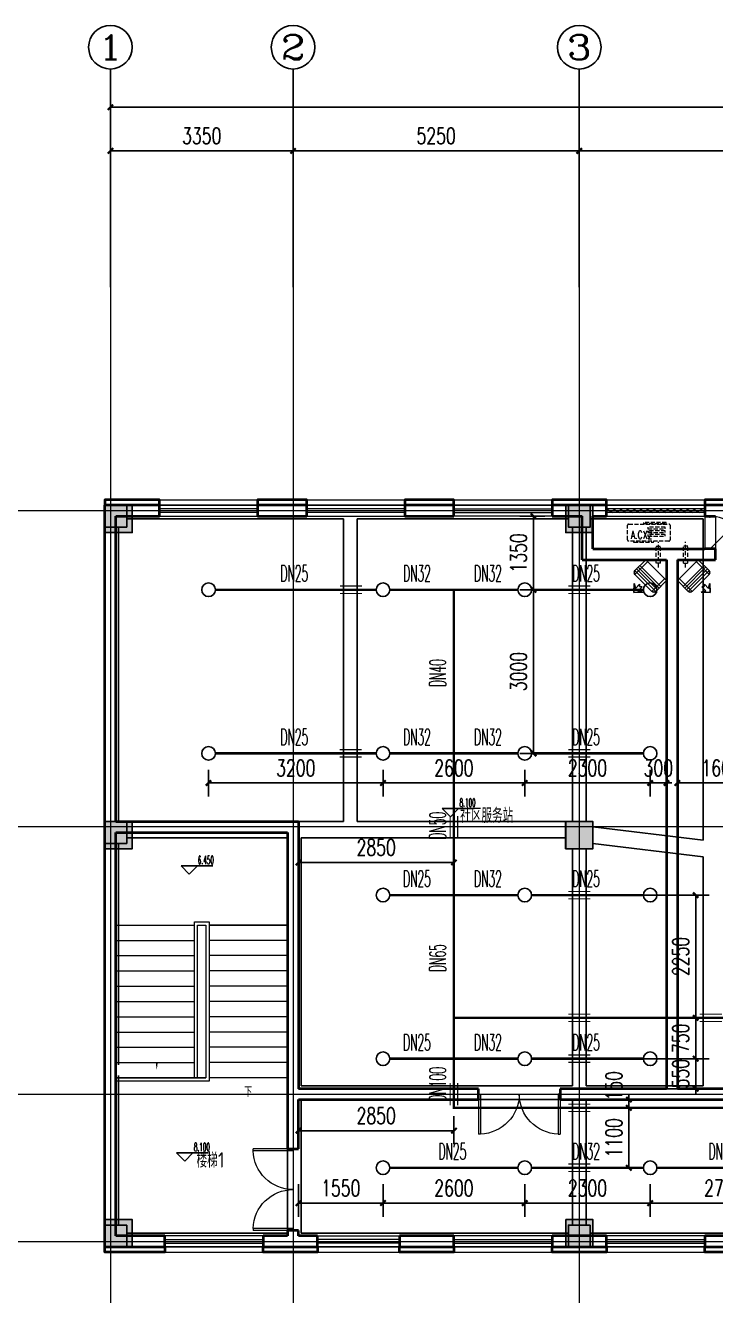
# Model space of a CAD drawing. Extents: x 1031190 to 1725648, y 733081 to 1571294.
# Drawn here: x 1111058 to 1123717, y 982145 to 1005439 of the extents above; entities that cross this region are included whole.
import ezdxf
from ezdxf.enums import TextEntityAlignment as Align

# ---------------------------------------------------------------- set-up
doc = ezdxf.new("R2010")
doc.units = 0
doc.header["$LTSCALE"] = 1000
doc.header["$MEASUREMENT"] = 0
for name, pattern in [('ACAD_ISO10W100', [18.5, 12, -3, 0.5, -3]), ('DASH', [0.35, 0.25, -0.1]), ('DOTE', [2.42, 2, -0.2, 0.02, -0.2]), ('HIDDEN', [0.375, 0.25, -0.125])]:
    doc.linetypes.add(name, pattern=pattern)
for name, color, linetype in [('A-AC', 8, 'Continuous'), ('AXIS', 3, 'Continuous'), ('AXIS_TEXT', 4, 'Continuous'), ('BEAM', 4, 'Continuous'), ('C-AXIS(轴号)', 3, 'Continuous'), ('C-AXIS-T(字)', 7, 'Continuous'), ('DIM_ELEV', 3, 'Continuous'), ('DIM_SYMB', 3, 'Continuous'), ('EQUIP_不分区喷淋', 7, 'Continuous'), ('PIPE-不分区喷淋', 6, 'ZP'), ('PUB_TEXT', 4, 'Continuous'), ('S-COLU-HATCH', 30, 'Continuous'), ('S-COLU-LINE1', 6, 'Continuous'), ('TEXT_不分区喷淋', 7, 'Continuous'), ('TWT_DIM', 3, 'Continuous'), ('VALVE_不分区给水', 7, 'Continuous')]:
    doc.layers.add(name, color=color, linetype=linetype)
for name, color, linetype, lineweight in [('DOTE', 19, 'DOTE', 9), ('STAIR', 2, 'Continuous', 18), ('WALL', 9, 'Continuous', 40), ('WINDOW', 8, 'Continuous', 15), ('平面-看线', 45, 'Continuous', 15), ('平面-空调室内机', 8, 'Continuous', 9), ('平面-空调预留孔', 8, 'Continuous', 15)]:
    doc.layers.add(name, color=color, linetype=linetype, lineweight=lineweight)
doc.styles.add('_TCH_AXIS', font='COMPLEX', dxfattribs={"bigfont": 'GBCBIG'})
doc.styles.add('_TCH_DIM', font='SIMPLEX.shx', dxfattribs={"width": 0.6, "oblique": 10, "bigfont": 'hztxt.shx'})
doc.styles.add('_TCH_DIM_T3', font='SIMPLEX', dxfattribs={"width": 0.705882, "bigfont": 'GBCBIG'})
doc.styles.add('_TWT_PIPEDN', font='SIMPLEX.shx', dxfattribs={"width": 0.6, "oblique": 10, "height": 3, "bigfont": 'HZTXT.shx'})
doc.styles.add('COMPLEX', font='COMPLEX')
doc.styles.get("Standard").update_dxf_attribs({"font": 'gbenor.shx', "bigfont": 'gbcbig.shx'})
doc.linetypes.add('ZP', pattern='A,3,-0.2,["ZP",Standard,S=0.25,R=0,X=-0.1,Y=-0.115],-0.35', length=3.55)
doc.dimstyles.new('_TCH_ARCH&&100', dxfattribs={"dimtxt": 297.5, "dimasz": 100, "dimexe": 250, "dimexo": 300, "dimgap": 126.25, "dimtad": 1, "dimdec": 0, "dimzin": 0, "dimdsep": 46, "dimtxsty": '_TCH_DIM_T3', "dimblk": 'ARCHTICK', "dimcen": 0.09, "dimclrt": 7, "dimazin": 2, "dimtfac": 1, "dimtdec": 0, "dimtix": 1, "dimtmove": 2, "dimatfit": 3, "dimfxl": 0, "dimtolj": 1, "dimtzin": 0, "dimarcsym": 0})
doc.dimstyles.new('_TWT_ARCH&&100', dxfattribs={"dimtxt": 297.5, "dimasz": 100, "dimexe": 250, "dimexo": 300, "dimgap": 126.25, "dimtad": 1, "dimdec": 0, "dimzin": 0, "dimdsep": 46, "dimtxsty": '_TCH_DIM_T3', "dimblk": 'ARCHTICK', "dimcen": 0.09, "dimclrt": 7, "dimazin": 2, "dimtfac": 1, "dimtdec": 0, "dimtix": 1, "dimtmove": 2, "dimatfit": 3, "dimfxl": 0, "dimtolj": 1, "dimtzin": 0, "dimarcsym": 0})

# ---------------------------------------------------------------- blocks, each defined once
blk = doc.blocks.new('A$C130B5CA4')
at = {"layer": 'BEAM'}
for p, q in [((4400, 100), (300, 100)), ((8400, 100), (4400, 100)), ((11000, 100), (8800, 100)), ((14000, 100), (11000, 100)), ((300, -150), (4275, -150)), ((4275, -150), (4275, -5700)), ((4525, -150), (8400, -150)), ((4525, -5700), (4525, -150)), ((8800, -150), (10875, -150)), ((10875, -150), (10875, -6042)), ((-100, -300), (-100, -5700)), ((150, -5700), (150, -300)), ((8475, -300), (8475, -5700)), ((8725, -5700), (8725, -300)), ((3375, -5700), (300, -5700)), ((4275, -5700), (3375, -5700)), ((8350, -5700), (4525, -5700)), ((8850, -5799), (10875, -6042)), ((300, -6000), (3250, -6000)), ((3250, -6000), (3250, -13250)), ((3500, -6000), (4400, -6000)), ((3500, -10260), (3500, -6000)), ((4400, -6000), (8350, -6000)), ((-100, -6100), (-100, -10260)), ((150, -10160), (150, -6100)), ((8475, -6200), (8475, -10550)), ((8725, -10550), (8725, -6200)), ((8850, -6101), (10875, -6345)), ((10875, -6345), (10875, -10550)), ((-100, -10260), (-100, -13100)), ((150, -13100), (150, -10360)), ((3500, -10550), (3500, -10260)), ((8475, -10550), (3500, -10550)), ((10875, -10550), (8725, -10550)), ((3500, -13250), (3500, -10800)), ((3500, -10800), (8475, -10800)), ((8475, -10800), (8475, -13100)), ((8725, -13100), (8725, -10800)), ((8725, -10800), (11000, -10800)), ((11000, -10800), (14000, -10800)), ((3250, -13250), (300, -13250)), ((8400, -13250), (3500, -13250)), ((16800, -13250), (8800, -13250)), ((300, -13500), (3375, -13500)), ((3375, -13500), (8400, -13500)), ((8800, -13500), (16800, -13500))]:
    blk.add_line(p, q, dxfattribs=at)
for points in [[(300, 100), (-100, 100), (-100, -300), (300, -300)], [(8800, 100), (8400, 100), (8400, -300), (8800, -300)], [(300, -5700), (-100, -5700), (-100, -6100), (300, -6100)], [(8850, -5700), (8350, -5700), (8350, -6200), (8850, -6200)], [(300, -13100), (-100, -13100), (-100, -13500), (300, -13500)], [(8800, -13100), (8400, -13100), (8400, -13500), (8800, -13500)]]:
    blk.add_lwpolyline(points, close=True, dxfattribs=at)
blk = doc.blocks.new('QER5Y5WE3')
for p, q in [((-194, 188), (-1, 388)), ((72, 389), (-156, 153)), ((292, -73), (-90, 296)), ((321, -43), (-61, 326)), ((360, -17), (-29, 359)), ((389, 14), (0, 389)), ((72, 389), (387, 86)), ((236, 408), (404, 419)), ((326, 383), (236, 408)), ((326, 383), (253, 308)), ((297, 307), (253, 308)), ((299, 264), (297, 307)), ((372, 340), (299, 264)), ((399, 251), (372, 340)), ((399, 251), (404, 419)), ((194, -188), (-194, 188)), ((387, 86), (159, -151)), ((388, 13), (194, -188))]:
    blk.add_line(p, q)
for centre, start, end in [((36, 352), 46.0154, 136.0154), ((351, 49), 316.0154, 46.0154)]:
    blk.add_arc(centre, 51.3, start, end)
blk = doc.blocks.new('dongkong')
at = {"layer": '平面-空调预留孔', "linetype": 'HIDDEN', "ltscale": 0.3}
for p, q in [((-603836, 210821), (-603836, 210511)), ((-603836, 210821), (-603756, 210821)), ((-603796, 210900), (-603796, 210431)), ((-603756, 210821), (-603756, 210511))]:
    blk.add_line(p, q, dxfattribs=at)
blk.add_lwpolyline([(-603756, 210511), (-603836, 210511)], dxfattribs=at)
blk = doc.blocks.new('ferre')
at = {"layer": '平面-空调预留孔', "linetype": 'DASH', "ltscale": 0.3}
for p, q in [((93393, 115403), (93393, 115393)), ((93403, 115383), (93756, 115383)), ((93766, 115393), (93766, 115403))]:
    blk.add_line(p, q, dxfattribs=at)
blk.add_lwpolyline([(94046, 115403), (93306, 115403, -0.414214), (93286, 115423), (93286, 115693, -0.414214), (93306, 115713), (94046, 115713, -0.414214), (94066, 115693), (94066, 115423, -0.414214)], format="xyb", close=True, dxfattribs=at)
for points in [[(93997, 115743), (93577, 115743), (93577, 115727), (93997, 115727)], [(93975, 115655), (93660, 115655), (93660, 115626), (93975, 115626)], [(93975, 115589), (93660, 115589), (93660, 115560), (93975, 115560)], [(93975, 115523), (93660, 115523), (93660, 115494), (93975, 115494)]]:
    blk.add_lwpolyline(points, close=True, dxfattribs=at)
for centre, start, end in [((93403, 115393), 180, 270), ((93756, 115393), 270, 0)]:
    blk.add_arc(centre, 10, start, end, dxfattribs=at)
at = {"layer": '平面-空调预留孔', "linetype": 'DASH', "ltscale": 0.3, "style": '_TCH_DIM', "width": 0.705882}
blk.add_text('A.CX2', height=146.9, dxfattribs=at).set_placement((93345, 115443))
blk = doc.blocks.new('fergve')
blk.add_blockref('ferre', (25670, -60416))
blk = doc.blocks.new('rewerwer')
at = {"layer": 'S-COLU-HATCH'}
h = blk.add_hatch(color=8, dxfattribs=at)
h.dxf.hatch_style = 1
h.paths.add_polyline_path([(1293088, 1151056), (1293588, 1151056), (1293588, 1150556), (1293088, 1150556)])
h = blk.add_hatch(color=8, dxfattribs=at)
h.dxf.hatch_style = 1
h.paths.add_polyline_path([(1301538, 1151056), (1302038, 1151056), (1302038, 1150556), (1301538, 1150556)])
h = blk.add_hatch(color=8, dxfattribs=at)
h.dxf.hatch_style = 1
h.paths.add_polyline_path([(1293088, 1145256), (1293588, 1145256), (1293588, 1144756), (1293088, 1144756)])
h = blk.add_hatch(color=8, dxfattribs=at)
h.dxf.hatch_style = 1
h.paths.add_polyline_path([(1301538, 1145256), (1302038, 1145256), (1302038, 1144756), (1301538, 1144756)])
h = blk.add_hatch(color=8, dxfattribs=at)
h.dxf.hatch_style = 1
h.paths.add_polyline_path([(1293088, 1137956), (1293588, 1137956), (1293588, 1137456), (1293088, 1137456)])
h = blk.add_hatch(color=8, dxfattribs=at)
h.dxf.hatch_style = 1
h.paths.add_polyline_path([(1301538, 1137956), (1302038, 1137956), (1302038, 1137456), (1301538, 1137456)])
at = {"layer": 'S-COLU-LINE1', "color": 8}
for points in [[(1293088, 1151056), (1293588, 1151056), (1293588, 1150556), (1293088, 1150556)], [(1301538, 1151056), (1302038, 1151056), (1302038, 1150556), (1301538, 1150556)], [(1293088, 1145256), (1293588, 1145256), (1293588, 1144756), (1293088, 1144756)], [(1301538, 1145256), (1302038, 1145256), (1302038, 1144756), (1301538, 1144756)], [(1293088, 1137956), (1293588, 1137956), (1293588, 1137456), (1293088, 1137456)], [(1301538, 1137956), (1302038, 1137956), (1302038, 1137456), (1301538, 1137456)]]:
    blk.add_lwpolyline(points, close=True, dxfattribs=at)
blk = doc.blocks.new('$VALVE$00000533')
at = {"ltscale": 0.5, "const_width": 25}
for points in [[(-225, 75), (225, 75)], [(-225, -75), (225, -75)]]:
    blk.add_lwpolyline(points, dxfattribs=at)
blk = doc.blocks.new('_ArchTick')
at = {"color": 0, "linetype": 'ByBlock', "const_width": 0.4}
blk.add_lwpolyline([(-0.5, -0.5), (0.5, 0.5)], dxfattribs=at)
blk = doc.blocks.new('*D108')
at = {"layer": 'Defpoints', "color": 0}
for p in [(1120378, 995089), (1120884, 995089), (1120884, 992089)]:
    blk.add_point(p, dxfattribs=at)
at = {"layer": 'TWT_DIM', "color": 0, "lineweight": -2}
for p, q in [((1120584, 995089), (1120128, 995089)), ((1120378, 992089), (1120378, 995089)), ((1120584, 992089), (1120128, 992089))]:
    blk.add_line(p, q, dxfattribs=at)
at = {"layer": 'TWT_DIM', "color": 0, "lineweight": -2, "xscale": 100, "yscale": 100, "zscale": 100}
for p, rotation in [((1120378, 995089), 90), ((1120378, 992089), 270)]:
    blk.add_blockref('_ArchTick', p, dxfattribs=dict(at, rotation=rotation))
at = {"layer": 'TWT_DIM', "color": 7, "insert": (1120103, 993589), "char_height": 297.5, "attachment_point": 5, "rotation": 90, "style": '_TCH_DIM_T3'}
blk.add_mtext('\\A1;3000', dxfattribs=at)
blk = doc.blocks.new('*D109')
at = {"layer": 'Defpoints', "color": 0}
for p in [(1120378, 996439), (1120884, 996439), (1120884, 995089)]:
    blk.add_point(p, dxfattribs=at)
at = {"layer": 'TWT_DIM', "color": 0, "lineweight": -2}
for p, q in [((1120584, 996439), (1120128, 996439)), ((1120378, 995089), (1120378, 996439)), ((1120584, 995089), (1120128, 995089))]:
    blk.add_line(p, q, dxfattribs=at)
at = {"layer": 'TWT_DIM', "color": 0, "lineweight": -2, "xscale": 100, "yscale": 100, "zscale": 100}
for p, rotation in [((1120378, 996439), 90), ((1120378, 995089), 270)]:
    blk.add_blockref('_ArchTick', p, dxfattribs=dict(at, rotation=rotation))
at = {"layer": 'TWT_DIM', "color": 7, "insert": (1120103, 995764), "char_height": 297.5, "attachment_point": 5, "rotation": 90, "style": '_TCH_DIM_T3'}
blk.add_mtext('\\A1;1350', dxfattribs=at)
blk = doc.blocks.new('*D129')
at = {"layer": 'Defpoints', "color": 0}
for p in [(1116067, 985739), (1118917, 985739), (1118917, 985170)]:
    blk.add_point(p, dxfattribs=at)
at = {"layer": 'TWT_DIM', "color": 0, "lineweight": -2}
for p, q in [((1116067, 985439), (1116067, 984920)), ((1118917, 985439), (1118917, 984920)), ((1116067, 985170), (1118917, 985170))]:
    blk.add_line(p, q, dxfattribs=at)
at = {"layer": 'TWT_DIM', "color": 0, "lineweight": -2, "xscale": 100, "yscale": 100, "zscale": 100, "rotation": 180}
blk.add_blockref('_ArchTick', (1116067, 985170), dxfattribs=at)
at = {"layer": 'TWT_DIM', "color": 0, "lineweight": -2, "xscale": 100, "yscale": 100, "zscale": 100}
blk.add_blockref('_ArchTick', (1118917, 985170), dxfattribs=at)
at = {"layer": 'TWT_DIM', "color": 7, "insert": (1117492, 985445), "char_height": 297.5, "attachment_point": 5, "style": '_TCH_DIM_T3'}
blk.add_mtext('\\A1;2850', dxfattribs=at)
blk = doc.blocks.new('*D130')
at = {"layer": 'Defpoints', "color": 0}
for p in [(1121217, 985589), (1122127, 985589), (1121217, 984489)]:
    blk.add_point(p, dxfattribs=at)
at = {"layer": 'TWT_DIM', "color": 0, "lineweight": -2}
for p, q in [((1121517, 985589), (1122377, 985589)), ((1122127, 984489), (1122127, 985589)), ((1121517, 984489), (1122377, 984489))]:
    blk.add_line(p, q, dxfattribs=at)
at = {"layer": 'TWT_DIM', "color": 0, "lineweight": -2, "xscale": 100, "yscale": 100, "zscale": 100}
for p, rotation in [((1122127, 985589), 90), ((1122127, 984489), 270)]:
    blk.add_blockref('_ArchTick', p, dxfattribs=dict(at, rotation=rotation))
at = {"layer": 'TWT_DIM', "color": 7, "insert": (1121852, 985039), "char_height": 297.5, "attachment_point": 5, "rotation": 90, "style": '_TCH_DIM_T3'}
blk.add_mtext('\\A1;1100', dxfattribs=at)
blk = doc.blocks.new('*D131')
at = {"layer": 'Defpoints', "color": 0}
for p in [(1121217, 985739), (1121217, 985589), (1122127, 985739)]:
    blk.add_point(p, dxfattribs=at)
at = {"layer": 'TWT_DIM', "color": 0, "lineweight": -2}
for p, q in [((1122127, 985739), (1122127, 985839)), ((1121517, 985739), (1122377, 985739)), ((1121517, 985589), (1122377, 985589)), ((1122127, 985589), (1122127, 985739)), ((1122127, 985589), (1122127, 985489))]:
    blk.add_line(p, q, dxfattribs=at)
at = {"layer": 'TWT_DIM', "color": 0, "lineweight": -2, "xscale": 100, "yscale": 100, "zscale": 100}
for p, rotation in [((1122127, 985739), 270), ((1122127, 985589), 90)]:
    blk.add_blockref('_ArchTick', p, dxfattribs=dict(at, rotation=rotation))
at = {"layer": 'TWT_DIM', "color": 7, "insert": (1121852, 985993), "char_height": 297.5, "attachment_point": 5, "rotation": 90, "style": '_TCH_DIM_T3'}
blk.add_mtext('\\A1;150', dxfattribs=at)
blk = doc.blocks.new('*D132')
at = {"layer": 'Defpoints', "color": 0}
for p in [(1116067, 990739), (1118917, 990739), (1118917, 990090)]:
    blk.add_point(p, dxfattribs=at)
at = {"layer": 'TWT_DIM', "color": 0, "lineweight": -2}
for p, q in [((1116067, 990439), (1116067, 989840)), ((1118917, 990439), (1118917, 989840)), ((1116067, 990090), (1118917, 990090))]:
    blk.add_line(p, q, dxfattribs=at)
at = {"layer": 'TWT_DIM', "color": 0, "lineweight": -2, "xscale": 100, "yscale": 100, "zscale": 100, "rotation": 180}
blk.add_blockref('_ArchTick', (1116067, 990090), dxfattribs=at)
at = {"layer": 'TWT_DIM', "color": 0, "lineweight": -2, "xscale": 100, "yscale": 100, "zscale": 100}
blk.add_blockref('_ArchTick', (1118917, 990090), dxfattribs=at)
at = {"layer": 'TWT_DIM', "color": 7, "insert": (1117492, 990365), "char_height": 297.5, "attachment_point": 5, "style": '_TCH_DIM_T3'}
blk.add_mtext('\\A1;2850', dxfattribs=at)
blk = doc.blocks.new('*D133')
at = {"layer": 'Defpoints', "color": 0}
for p in [(1121217, 989489), (1123352, 989489), (1121217, 987239)]:
    blk.add_point(p, dxfattribs=at)
at = {"layer": 'TWT_DIM', "color": 0, "lineweight": -2}
for p, q in [((1121517, 989489), (1123602, 989489)), ((1123352, 987239), (1123352, 989489)), ((1121517, 987239), (1123602, 987239))]:
    blk.add_line(p, q, dxfattribs=at)
at = {"layer": 'TWT_DIM', "color": 0, "lineweight": -2, "xscale": 100, "yscale": 100, "zscale": 100}
for p, rotation in [((1123352, 989489), 90), ((1123352, 987239), 270)]:
    blk.add_blockref('_ArchTick', p, dxfattribs=dict(at, rotation=rotation))
at = {"layer": 'TWT_DIM', "color": 7, "insert": (1123077, 988364), "char_height": 297.5, "attachment_point": 5, "rotation": 90, "style": '_TCH_DIM_T3'}
blk.add_mtext('\\A1;2250', dxfattribs=at)
blk = doc.blocks.new('*D134')
at = {"layer": 'Defpoints', "color": 0}
for p in [(1121217, 987239), (1123352, 987239), (1121217, 986489)]:
    blk.add_point(p, dxfattribs=at)
at = {"layer": 'TWT_DIM', "color": 0, "lineweight": -2}
for p, q in [((1121517, 987239), (1123602, 987239)), ((1123352, 987239), (1123352, 987339)), ((1123352, 986489), (1123352, 987239)), ((1121517, 986489), (1123602, 986489)), ((1123352, 986489), (1123352, 986389))]:
    blk.add_line(p, q, dxfattribs=at)
at = {"layer": 'TWT_DIM', "color": 0, "lineweight": -2, "xscale": 100, "yscale": 100, "zscale": 100}
for p, rotation in [((1123352, 987239), 270), ((1123352, 986489), 90)]:
    blk.add_blockref('_ArchTick', p, dxfattribs=dict(at, rotation=rotation))
at = {"layer": 'TWT_DIM', "color": 7, "insert": (1123077, 986864), "char_height": 297.5, "attachment_point": 5, "rotation": 90, "style": '_TCH_DIM_T3'}
blk.add_mtext('\\A1;750', dxfattribs=at)
blk = doc.blocks.new('*D135')
at = {"layer": 'Defpoints', "color": 0}
for p in [(1121217, 986489), (1123352, 986489), (1121217, 985939)]:
    blk.add_point(p, dxfattribs=at)
at = {"layer": 'TWT_DIM', "color": 0, "lineweight": -2}
for p, q in [((1123352, 986489), (1123352, 986589)), ((1121517, 986489), (1123602, 986489)), ((1123352, 985939), (1123352, 986489)), ((1121517, 985939), (1123602, 985939)), ((1123352, 985939), (1123352, 985839))]:
    blk.add_line(p, q, dxfattribs=at)
at = {"layer": 'TWT_DIM', "color": 0, "lineweight": -2, "xscale": 100, "yscale": 100, "zscale": 100}
for p, rotation in [((1123352, 986489), 270), ((1123352, 985939), 90)]:
    blk.add_blockref('_ArchTick', p, dxfattribs=dict(at, rotation=rotation))
at = {"layer": 'TWT_DIM', "color": 7, "insert": (1123077, 986214), "char_height": 297.5, "attachment_point": 5, "rotation": 90, "style": '_TCH_DIM_T3'}
blk.add_mtext('\\A1;550', dxfattribs=at)
blk = doc.blocks.new('*D230')
at = {"layer": 'AXIS', "color": 0, "lineweight": -2}
for p, q in [((1112617, 1000939), (1112617, 1004189)), ((1184517, 1000939), (1184517, 1004189)), ((1112617, 1003939), (1184517, 1003939))]:
    blk.add_line(p, q, dxfattribs=at)
at = {"layer": 'Defpoints', "color": 0}
for p in [(1184517, 1003939), (1112617, 1000639), (1184517, 1000639)]:
    blk.add_point(p, dxfattribs=at)
at = {"layer": 'AXIS', "color": 0, "lineweight": -2, "xscale": 100, "yscale": 100, "zscale": 100, "rotation": 180}
blk.add_blockref('_ArchTick', (1112617, 1003939), dxfattribs=at)
at = {"layer": 'AXIS', "color": 0, "lineweight": -2, "xscale": 100, "yscale": 100, "zscale": 100}
blk.add_blockref('_ArchTick', (1184517, 1003939), dxfattribs=at)
at = {"layer": 'AXIS', "color": 7, "insert": (1148567, 1004214), "char_height": 297.5, "attachment_point": 5, "style": '_TCH_DIM_T3'}
blk.add_mtext('\\A1;71900', dxfattribs=at)
blk = doc.blocks.new('*D231')
at = {"layer": 'AXIS', "color": 0, "lineweight": -2}
for p, q in [((1112617, 1000939), (1112617, 1003389)), ((1115967, 1000939), (1115967, 1003389)), ((1112617, 1003139), (1115967, 1003139))]:
    blk.add_line(p, q, dxfattribs=at)
at = {"layer": 'Defpoints', "color": 0}
for p in [(1115967, 1003139), (1112617, 1000639), (1115967, 1000639)]:
    blk.add_point(p, dxfattribs=at)
at = {"layer": 'AXIS', "color": 0, "lineweight": -2, "xscale": 100, "yscale": 100, "zscale": 100, "rotation": 180}
blk.add_blockref('_ArchTick', (1112617, 1003139), dxfattribs=at)
at = {"layer": 'AXIS', "color": 0, "lineweight": -2, "xscale": 100, "yscale": 100, "zscale": 100}
blk.add_blockref('_ArchTick', (1115967, 1003139), dxfattribs=at)
at = {"layer": 'AXIS', "color": 7, "insert": (1114292, 1003414), "char_height": 297.5, "attachment_point": 5, "style": '_TCH_DIM_T3'}
blk.add_mtext('\\A1;3350', dxfattribs=at)
blk = doc.blocks.new('*D232')
at = {"layer": 'AXIS', "color": 0, "lineweight": -2}
for p, q in [((1115967, 1000939), (1115967, 1003389)), ((1121217, 1000939), (1121217, 1003389)), ((1115967, 1003139), (1121217, 1003139))]:
    blk.add_line(p, q, dxfattribs=at)
at = {"layer": 'Defpoints', "color": 0}
for p in [(1121217, 1003139), (1115967, 1000639), (1121217, 1000639)]:
    blk.add_point(p, dxfattribs=at)
at = {"layer": 'AXIS', "color": 0, "lineweight": -2, "xscale": 100, "yscale": 100, "zscale": 100, "rotation": 180}
blk.add_blockref('_ArchTick', (1115967, 1003139), dxfattribs=at)
at = {"layer": 'AXIS', "color": 0, "lineweight": -2, "xscale": 100, "yscale": 100, "zscale": 100}
blk.add_blockref('_ArchTick', (1121217, 1003139), dxfattribs=at)
at = {"layer": 'AXIS', "color": 7, "insert": (1118592, 1003414), "char_height": 297.5, "attachment_point": 5, "style": '_TCH_DIM_T3'}
blk.add_mtext('\\A1;5250', dxfattribs=at)
blk = doc.blocks.new('*D233')
at = {"layer": 'AXIS', "color": 0, "lineweight": -2}
for p, q in [((1121217, 1000939), (1121217, 1003389)), ((1129617, 1000939), (1129617, 1003389)), ((1121217, 1003139), (1129617, 1003139))]:
    blk.add_line(p, q, dxfattribs=at)
at = {"layer": 'Defpoints', "color": 0}
for p in [(1129617, 1003139), (1121217, 1000639), (1129617, 1000639)]:
    blk.add_point(p, dxfattribs=at)
at = {"layer": 'AXIS', "color": 0, "lineweight": -2, "xscale": 100, "yscale": 100, "zscale": 100, "rotation": 180}
blk.add_blockref('_ArchTick', (1121217, 1003139), dxfattribs=at)
at = {"layer": 'AXIS', "color": 0, "lineweight": -2, "xscale": 100, "yscale": 100, "zscale": 100}
blk.add_blockref('_ArchTick', (1129617, 1003139), dxfattribs=at)
at = {"layer": 'AXIS', "color": 7, "insert": (1125417, 1003414), "char_height": 297.5, "attachment_point": 5, "style": '_TCH_DIM_T3'}
blk.add_mtext('\\A1;8400', dxfattribs=at)
blk = doc.blocks.new('*D564')
at = {"layer": 'Defpoints', "color": 0}
for p in [(1123017, 992089), (1124617, 992089), (1124617, 991546)]:
    blk.add_point(p, dxfattribs=at)
at = {"layer": 'TWT_DIM', "color": 0, "lineweight": -2}
for p, q in [((1123017, 991789), (1123017, 991296)), ((1124617, 991789), (1124617, 991296)), ((1123017, 991546), (1124617, 991546))]:
    blk.add_line(p, q, dxfattribs=at)
at = {"layer": 'TWT_DIM', "color": 0, "lineweight": -2, "xscale": 100, "yscale": 100, "zscale": 100, "rotation": 180}
blk.add_blockref('_ArchTick', (1123017, 991546), dxfattribs=at)
at = {"layer": 'TWT_DIM', "color": 0, "lineweight": -2, "xscale": 100, "yscale": 100, "zscale": 100}
blk.add_blockref('_ArchTick', (1124617, 991546), dxfattribs=at)
at = {"layer": 'TWT_DIM', "color": 7, "insert": (1123817, 991821), "char_height": 297.5, "attachment_point": 5, "style": '_TCH_DIM_T3'}
blk.add_mtext('\\A1;1600', dxfattribs=at)
blk = doc.blocks.new('*D585')
at = {"layer": 'Defpoints', "color": 0}
for p in [(1114417, 992089), (1117617, 992089), (1117617, 991546)]:
    blk.add_point(p, dxfattribs=at)
at = {"layer": 'TWT_DIM', "color": 0, "lineweight": -2}
for p, q in [((1114417, 991789), (1114417, 991296)), ((1117617, 991789), (1117617, 991296)), ((1114417, 991546), (1117617, 991546))]:
    blk.add_line(p, q, dxfattribs=at)
at = {"layer": 'TWT_DIM', "color": 0, "lineweight": -2, "xscale": 100, "yscale": 100, "zscale": 100, "rotation": 180}
blk.add_blockref('_ArchTick', (1114417, 991546), dxfattribs=at)
at = {"layer": 'TWT_DIM', "color": 0, "lineweight": -2, "xscale": 100, "yscale": 100, "zscale": 100}
blk.add_blockref('_ArchTick', (1117617, 991546), dxfattribs=at)
at = {"layer": 'TWT_DIM', "color": 7, "insert": (1116017, 991821), "char_height": 297.5, "attachment_point": 5, "style": '_TCH_DIM_T3'}
blk.add_mtext('\\A1;3200', dxfattribs=at)
blk = doc.blocks.new('*D586')
at = {"layer": 'Defpoints', "color": 0}
for p in [(1117617, 992089), (1120217, 992089), (1120217, 991546)]:
    blk.add_point(p, dxfattribs=at)
at = {"layer": 'TWT_DIM', "color": 0, "lineweight": -2}
for p, q in [((1117617, 991789), (1117617, 991296)), ((1120217, 991789), (1120217, 991296)), ((1117617, 991546), (1120217, 991546))]:
    blk.add_line(p, q, dxfattribs=at)
at = {"layer": 'TWT_DIM', "color": 0, "lineweight": -2, "xscale": 100, "yscale": 100, "zscale": 100, "rotation": 180}
blk.add_blockref('_ArchTick', (1117617, 991546), dxfattribs=at)
at = {"layer": 'TWT_DIM', "color": 0, "lineweight": -2, "xscale": 100, "yscale": 100, "zscale": 100}
blk.add_blockref('_ArchTick', (1120217, 991546), dxfattribs=at)
at = {"layer": 'TWT_DIM', "color": 7, "insert": (1118917, 991821), "char_height": 297.5, "attachment_point": 5, "style": '_TCH_DIM_T3'}
blk.add_mtext('\\A1;2600', dxfattribs=at)
blk = doc.blocks.new('*D587')
at = {"layer": 'Defpoints', "color": 0}
for p in [(1120217, 992089), (1122517, 992089), (1122517, 991546)]:
    blk.add_point(p, dxfattribs=at)
at = {"layer": 'TWT_DIM', "color": 0, "lineweight": -2}
for p, q in [((1120217, 991789), (1120217, 991296)), ((1122517, 991789), (1122517, 991296)), ((1120217, 991546), (1122517, 991546))]:
    blk.add_line(p, q, dxfattribs=at)
at = {"layer": 'TWT_DIM', "color": 0, "lineweight": -2, "xscale": 100, "yscale": 100, "zscale": 100, "rotation": 180}
blk.add_blockref('_ArchTick', (1120217, 991546), dxfattribs=at)
at = {"layer": 'TWT_DIM', "color": 0, "lineweight": -2, "xscale": 100, "yscale": 100, "zscale": 100}
blk.add_blockref('_ArchTick', (1122517, 991546), dxfattribs=at)
at = {"layer": 'TWT_DIM', "color": 7, "insert": (1121367, 991821), "char_height": 297.5, "attachment_point": 5, "style": '_TCH_DIM_T3'}
blk.add_mtext('\\A1;2300', dxfattribs=at)
blk = doc.blocks.new('*D588')
at = {"layer": 'Defpoints', "color": 0}
for p in [(1122517, 992089), (1122817, 992089), (1122817, 991546)]:
    blk.add_point(p, dxfattribs=at)
at = {"layer": 'TWT_DIM', "color": 0, "lineweight": -2}
for p, q in [((1122517, 991789), (1122517, 991296)), ((1122817, 991789), (1122817, 991296)), ((1122517, 991546), (1122417, 991546)), ((1122517, 991546), (1122817, 991546)), ((1122817, 991546), (1122917, 991546))]:
    blk.add_line(p, q, dxfattribs=at)
at = {"layer": 'TWT_DIM', "color": 0, "lineweight": -2, "xscale": 100, "yscale": 100, "zscale": 100}
blk.add_blockref('_ArchTick', (1122517, 991546), dxfattribs=at)
at = {"layer": 'TWT_DIM', "color": 0, "lineweight": -2, "xscale": 100, "yscale": 100, "zscale": 100, "rotation": 180}
blk.add_blockref('_ArchTick', (1122817, 991546), dxfattribs=at)
at = {"layer": 'TWT_DIM', "color": 7, "insert": (1122667, 991821), "char_height": 297.5, "attachment_point": 5, "style": '_TCH_DIM_T3'}
blk.add_mtext('\\A1;300', dxfattribs=at)
blk = doc.blocks.new('*D607')
at = {"layer": 'Defpoints', "color": 0}
for p in [(1116067, 984489), (1117617, 984489), (1117617, 983842)]:
    blk.add_point(p, dxfattribs=at)
at = {"layer": 'TWT_DIM', "color": 0, "lineweight": -2}
for p, q in [((1116067, 984189), (1116067, 983592)), ((1117617, 984189), (1117617, 983592)), ((1116067, 983842), (1117617, 983842))]:
    blk.add_line(p, q, dxfattribs=at)
at = {"layer": 'TWT_DIM', "color": 0, "lineweight": -2, "xscale": 100, "yscale": 100, "zscale": 100, "rotation": 180}
blk.add_blockref('_ArchTick', (1116067, 983842), dxfattribs=at)
at = {"layer": 'TWT_DIM', "color": 0, "lineweight": -2, "xscale": 100, "yscale": 100, "zscale": 100}
blk.add_blockref('_ArchTick', (1117617, 983842), dxfattribs=at)
at = {"layer": 'TWT_DIM', "color": 7, "insert": (1116842, 984117), "char_height": 297.5, "attachment_point": 5, "style": '_TCH_DIM_T3'}
blk.add_mtext('\\A1;1550', dxfattribs=at)
blk = doc.blocks.new('*D608')
at = {"layer": 'Defpoints', "color": 0}
for p in [(1117617, 984489), (1120217, 984489), (1120217, 983842)]:
    blk.add_point(p, dxfattribs=at)
at = {"layer": 'TWT_DIM', "color": 0, "lineweight": -2}
for p, q in [((1117617, 984189), (1117617, 983592)), ((1120217, 984189), (1120217, 983592)), ((1117617, 983842), (1120217, 983842))]:
    blk.add_line(p, q, dxfattribs=at)
at = {"layer": 'TWT_DIM', "color": 0, "lineweight": -2, "xscale": 100, "yscale": 100, "zscale": 100, "rotation": 180}
blk.add_blockref('_ArchTick', (1117617, 983842), dxfattribs=at)
at = {"layer": 'TWT_DIM', "color": 0, "lineweight": -2, "xscale": 100, "yscale": 100, "zscale": 100}
blk.add_blockref('_ArchTick', (1120217, 983842), dxfattribs=at)
at = {"layer": 'TWT_DIM', "color": 7, "insert": (1118917, 984117), "char_height": 297.5, "attachment_point": 5, "style": '_TCH_DIM_T3'}
blk.add_mtext('\\A1;2600', dxfattribs=at)
blk = doc.blocks.new('*D609')
at = {"layer": 'Defpoints', "color": 0}
for p in [(1120217, 984489), (1122517, 984489), (1122517, 983842)]:
    blk.add_point(p, dxfattribs=at)
at = {"layer": 'TWT_DIM', "color": 0, "lineweight": -2}
for p, q in [((1120217, 984189), (1120217, 983592)), ((1122517, 984189), (1122517, 983592)), ((1120217, 983842), (1122517, 983842))]:
    blk.add_line(p, q, dxfattribs=at)
at = {"layer": 'TWT_DIM', "color": 0, "lineweight": -2, "xscale": 100, "yscale": 100, "zscale": 100, "rotation": 180}
blk.add_blockref('_ArchTick', (1120217, 983842), dxfattribs=at)
at = {"layer": 'TWT_DIM', "color": 0, "lineweight": -2, "xscale": 100, "yscale": 100, "zscale": 100}
blk.add_blockref('_ArchTick', (1122517, 983842), dxfattribs=at)
at = {"layer": 'TWT_DIM', "color": 7, "insert": (1121367, 984117), "char_height": 297.5, "attachment_point": 5, "style": '_TCH_DIM_T3'}
blk.add_mtext('\\A1;2300', dxfattribs=at)
blk = doc.blocks.new('*D610')
at = {"layer": 'Defpoints', "color": 0}
for p in [(1122517, 984489), (1125217, 984489), (1125217, 983842)]:
    blk.add_point(p, dxfattribs=at)
at = {"layer": 'TWT_DIM', "color": 0, "lineweight": -2}
for p, q in [((1122517, 984189), (1122517, 983592)), ((1125217, 984189), (1125217, 983592)), ((1122517, 983842), (1125217, 983842))]:
    blk.add_line(p, q, dxfattribs=at)
at = {"layer": 'TWT_DIM', "color": 0, "lineweight": -2, "xscale": 100, "yscale": 100, "zscale": 100, "rotation": 180}
blk.add_blockref('_ArchTick', (1122517, 983842), dxfattribs=at)
at = {"layer": 'TWT_DIM', "color": 0, "lineweight": -2, "xscale": 100, "yscale": 100, "zscale": 100}
blk.add_blockref('_ArchTick', (1125217, 983842), dxfattribs=at)
at = {"layer": 'TWT_DIM', "color": 7, "insert": (1123867, 984117), "char_height": 297.5, "attachment_point": 5, "style": '_TCH_DIM_T3'}
blk.add_mtext('\\A1;2700', dxfattribs=at)
blk = doc.blocks.new('$TwtSys$00000125')
blk.add_circle((0, 0, 0), 1)
blk = doc.blocks.new('$WINLIB2D$00000001')
at = {"color": 0}
for points in [[(-0.5, 0.5), (-0.5, -0.5)], [(-0.5, 0.5), (0.5, 0.5)], [(0.5, -0.5), (0.5, 0.5)], [(0.5, 0.167), (-0.5, 0.167)], [(0.5, -0.167), (-0.5, -0.167)], [(-0.5, -0.5), (0.5, -0.5)]]:
    blk.add_lwpolyline(points, dxfattribs=at)
blk = doc.blocks.new('$DorLib2D$00000002')
for p, q in [((-0.5, 0), (-0.5, 0.4875)), ((-0.475, 0.4875), (-0.5, 0.4875)), ((-0.475, 0), (-0.475, 0.4875)), ((0.475, 0), (0.475, 0.4875)), ((0.475, 0.4875), (0.5, 0.4875)), ((0.5, 0), (0.5, 0.4875)), ((-0.5, 0), (-0.475, 0)), ((0.5, 0), (0.475, 0))]:
    blk.add_line(p, q)
at = {"lineweight": 13}
for centre, start, end in [((-0.4875, 0), 0, 88.53072), ((0.4875, 0), 91.46928, 180)]:
    blk.add_arc(centre, 0.4875, start, end, dxfattribs=at)
blk = doc.blocks.new('$WINLIB2D$00000039')
at = {"color": 0}
for points in [[(-0.5, 0.5), (-0.5, -0.5)], [(0.5, 0.5), (-0.5, 0.5)], [(0.5, -0.5), (0.5, 0.5)], [(-0.5, 0.167), (0.5, 0.167)], [(-0.384, -0.167), (-0.448, 0.167)], [(-0.316, -0.167), (-0.38, 0.167)], [(-0.248, -0.167), (-0.312, 0.167)], [(-0.18, -0.167), (-0.244, 0.167)], [(-0.112, -0.167), (-0.176, 0.167)], [(-0.044, -0.167), (-0.108, 0.167)], [(0.024, -0.167), (-0.04, 0.167)], [(0.092, -0.167), (0.028, 0.167)], [(0.16, -0.167), (0.096, 0.167)], [(0.228, -0.167), (0.164, 0.167)], [(0.296, -0.167), (0.232, 0.167)], [(0.364, -0.167), (0.3, 0.167)], [(0.432, -0.167), (0.368, 0.167)], [(0.5, -0.167), (0.436, 0.167)], [(-0.452, -0.167), (-0.5, 0.084)], [(-0.5, -0.167), (0.5, -0.167)], [(0.5, -0.5), (-0.5, -0.5)]]:
    blk.add_lwpolyline(points, dxfattribs=at)
blk = doc.blocks.new('$DorLib2D$00000114')
at = {"color": 0}
blk.add_line((0.5, 0), (-0.207, 0.707), dxfattribs=at)
blk.add_arc((0.5, 0), 1, 135, 180, dxfattribs=at)
blk = doc.blocks.new('_AXISO')
blk.add_circle((0, 0), 0.5)
at = {"layer": 'AXIS_TEXT', "style": 'COMPLEX', "width": 1.041667}
blk.add_attdef('A', text='', height=0.56, dxfattribs=at).set_placement((-0.25, -0.28), (0.25, -0.28), align=Align.FIT)

msp = doc.modelspace()

# ---------------------------------------------------------------- hatches: boundary and pattern name
at = {"layer": 'PIPE-不分区喷淋'}
for points in [[(1118917, 985589.4), (1118917, 985566.9), (1118894.5, 985566.9)], [(1118917, 985589.4), (1118894.5, 985589.4), (1118894.5, 985566.9)]]:
    msp.add_hatch(color=256, dxfattribs=at).paths.add_polyline_path(points)

# ---------------------------------------------------------------- linework, layer by layer
at = {"layer": 'C-AXIS(轴号)'}
for p, q in [((1112617, 1000639.4), (1112617, 1004639.4)), ((1115967, 1000639.4), (1115967, 1004639.4)), ((1121217, 1000639.4), (1121217, 1004639.4))]:
    msp.add_line(p, q, dxfattribs=at)
at = {"layer": 'DIM_ELEV', "color": 8}
for p, q in [((1118854.1, 990925.3), (1118704.1, 991075.3)), ((1118704.1, 991075.3), (1119288.6, 991075.3)), ((1118854.1, 990925.3), (1119004.1, 991075.3)), ((1114063.7, 989873.9), (1113913.7, 990023.9)), ((1113913.7, 990023.9), (1114498.3, 990023.9)), ((1114063.7, 989873.9), (1114213.7, 990023.9)), ((1113981.2, 984610.6), (1113831.2, 984760.6)), ((1113831.2, 984760.6), (1114415.8, 984760.6)), ((1113981.2, 984610.6), (1114131.2, 984760.6))]:
    msp.add_line(p, q, dxfattribs=at)
at = {"layer": 'DIM_SYMB', "color": 8}
msp.add_lwpolyline([(1115117, 985999.4, 0, 0, 0), (1115117, 989789.4, 0, 0, 0), (1113467, 989789.4, 0, 0, 0), (1113467, 986279.4, 0, 40, 0), (1113467, 986429.4, 0, 0, 0)], format="xyseb", dxfattribs=at)
at = {"layer": 'DOTE', "linetype": 'ACAD_ISO10W100', "ltscale": 100}
for p, q in [((1112617, 1000639.4), (1112617, 979939.4)), ((1115967, 1000639.4), (1115967, 979939.4)), ((1121217, 1000639.4), (1121217, 979939.4)), ((1187717, 996539.4), (1110440.6, 996539.4)), ((1129617, 990739.4), (1110440.6, 990739.4)), ((1110440.6, 985839.4), (1143267, 985839.4)), ((1110440.6, 983139.4), (1187717, 983139.4))]:
    msp.add_line(p, q, dxfattribs=at)
at = {"layer": 'PIPE-不分区喷淋', "const_width": 45}
for points in [[(1114542, 995089.4), (1117492, 995089.4)], [(1117742, 995089.4), (1118917, 995089.4)], [(1118917, 995089.4), (1118917, 992089.4)], [(1118917, 995089.4), (1120092, 995089.4)], [(1120342, 995089.4), (1122392, 995089.4)], [(1114542, 992089.4), (1117492, 992089.4)], [(1117742, 992089.4), (1118917, 992089.4)], [(1118917, 992089.4), (1118917, 989489.4)], [(1118917, 992089.4), (1120092, 992089.4)], [(1120342, 992089.4), (1122392, 992089.4)], [(1117742, 989489.4), (1118917, 989489.4)], [(1118917, 989489.4), (1118917, 987239.4)], [(1118917, 989489.4), (1120092, 989489.4)], [(1120342, 989489.4), (1122392, 989489.4)], [(1118917, 987239.4), (1118917, 986489.4)], [(1134767, 987239.4), (1118917, 987239.4)], [(1117742, 986489.4), (1118917, 986489.4)], [(1118917, 986489.4), (1120092, 986489.4)], [(1118917, 986489.4), (1118917, 985589.4)], [(1122392, 986489.4), (1120342, 986489.4)], [(1118917, 985589.4), (1129317, 985589.4)], [(1117742, 984489.4), (1120092, 984489.4)], [(1120342, 984489.4), (1122392, 984489.4)], [(1122642, 984489.4), (1125092, 984489.4)]]:
    msp.add_lwpolyline(points, dxfattribs=at)
at = {"layer": 'STAIR', "color": 8}
for p, q in [((1115867, 990639.4), (1112717, 990639.4)), ((1112717, 990639.4), (1112717, 988939.4)), ((1115867, 988939.4), (1115867, 990639.4)), ((1112717, 986139.4), (1112717, 988939.4)), ((1112717, 988939.4), (1114157, 988939.4)), ((1112717, 988939.4), (1114157, 988939.4)), ((1114157, 986139.4), (1114157, 988999.4)), ((1114157, 988999.4), (1114427, 988999.4)), ((1114217, 986139.4), (1114217, 988939.4)), ((1114217, 986139.4), (1114217, 988939.4)), ((1114217, 988939.4), (1114367, 988939.4)), ((1114217, 988939.4), (1114367, 988939.4)), ((1114367, 988939.4), (1114367, 986139.4)), ((1114367, 988939.4), (1114367, 986139.4)), ((1114427, 988999.4), (1114427, 986079.4)), ((1115867, 988939.4), (1114427, 988939.4)), ((1114427, 988939.4), (1115867, 988939.4)), ((1115867, 988939.4), (1115867, 986139.4)), ((1112717, 988659.4), (1114157, 988659.4)), ((1115867, 988659.4), (1114427, 988659.4)), ((1112717, 988379.4), (1114157, 988379.4)), ((1115867, 988379.4), (1114427, 988379.4)), ((1112717, 988099.4), (1114157, 988099.4)), ((1115867, 988099.4), (1114427, 988099.4)), ((1112717, 987819.4), (1114157, 987819.4)), ((1115867, 987819.4), (1114427, 987819.4)), ((1112717, 987539.4), (1114157, 987539.4)), ((1115867, 987539.4), (1114427, 987539.4)), ((1112717, 987259.4), (1114157, 987259.4)), ((1115867, 987259.4), (1114427, 987259.4)), ((1112717, 986979.4), (1114157, 986979.4)), ((1115867, 986979.4), (1114427, 986979.4)), ((1112717, 986699.4), (1114157, 986699.4)), ((1115867, 986699.4), (1114427, 986699.4)), ((1112717, 986419.4), (1114157, 986419.4)), ((1115867, 986419.4), (1114427, 986419.4)), ((1112717, 986139.4), (1114157, 986139.4)), ((1114367, 986139.4), (1112717, 986139.4)), ((1112717, 986079.4), (1112717, 986139.4)), ((1114427, 986079.4), (1112717, 986079.4)), ((1114157, 986139.4), (1114217, 986139.4)), ((1114157, 986139.4), (1114217, 986139.4)), ((1114217, 986139.4), (1114367, 986139.4)), ((1115867, 986139.4), (1114427, 986139.4))]:
    msp.add_line(p, q, dxfattribs=at)
at = {"layer": 'WALL', "color": 8}
for p, q in [((1112517, 990739.4), (1112517, 996639.4)), ((1113517, 996639.4), (1112517, 996639.4)), ((1113517, 996439.4), (1113517, 996639.4)), ((1116217, 996639.4), (1115317, 996639.4)), ((1115317, 996639.4), (1115317, 996439.4)), ((1116217, 996439.4), (1116217, 996639.4)), ((1118917, 996639.4), (1118017, 996639.4)), ((1118017, 996639.4), (1118017, 996439.4)), ((1118917, 996439.4), (1118917, 996639.4)), ((1121367, 996639.4), (1120717, 996639.4)), ((1120717, 996639.4), (1120717, 996439.4)), ((1121717, 996639.4), (1121367, 996639.4)), ((1121717, 996439.4), (1121717, 996639.4)), ((1123617.2, 996639.4), (1123517, 996639.4)), ((1123517, 996639.4), (1123517, 996439.4)), ((1124517, 996639.4), (1123617.2, 996639.4)), ((1112717, 990839.4), (1112717, 996439.4)), ((1112717, 996439.4), (1113517, 996439.4)), ((1115317, 996439.4), (1116217, 996439.4)), ((1118017, 996439.4), (1118917, 996439.4)), ((1120717, 996439.4), (1121267, 996439.4)), ((1121267, 995639.4), (1121267, 996439.4)), ((1121467, 995839.4), (1121467, 996439.4)), ((1121467, 996439.4), (1121717, 996439.4)), ((1123517, 996439.4), (1123717, 996439.4)), ((1123517, 996439.4), (1123517.2, 996439.4)), ((1123607.7, 996431.4), (1123616.4, 996430.7)), ((1123626.7, 996431.4), (1123618, 996430.7)), ((1121467, 995839.4), (1122917, 995839.4)), ((1122917, 995839.4), (1123517, 995839.4)), ((1123717, 995839.4), (1123517, 995839.4)), ((1123717, 995639.4), (1123717, 995839.4)), ((1121267, 995639.4), (1122817, 995639.4)), ((1122817, 995639.4), (1122817, 985939.4)), ((1123017, 995639.4), (1123017, 985939.4)), ((1123017, 995639.4), (1123717, 995639.4)), ((1112517, 983039.4), (1112517, 990739.4)), ((1112717, 990839.4), (1116067, 990839.4)), ((1116067, 990839.4), (1116067, 985939.4)), ((1112717, 990639.4), (1115867, 990639.4)), ((1112717, 983239.4), (1112717, 990639.4)), ((1115867, 990639.4), (1115867, 985839.4)), ((1115867, 985839.4), (1115867, 984839.4)), ((1119367, 985939.4), (1116067, 985939.4)), ((1119367, 985739.4), (1119367, 985939.4)), ((1122817, 985939.4), (1120867, 985939.4)), ((1120867, 985939.4), (1120867, 985739.4)), ((1129967, 985939.4), (1123017, 985939.4)), ((1116067, 985739.4), (1119367, 985739.4)), ((1116067, 984839.4), (1116067, 985739.4)), ((1120867, 985739.4), (1122917, 985739.4)), ((1122917, 985739.4), (1129967, 985739.4)), ((1115867, 984839.4), (1116067, 984839.4)), ((1116067, 983339.4), (1115867, 983339.4)), ((1115867, 983339.4), (1115867, 983239.4)), ((1116067, 983239.4), (1116067, 983339.4)), ((1112517, 983039.4), (1113617, 983039.4)), ((1113617, 983239.4), (1112717, 983239.4)), ((1113617, 983039.4), (1113617, 983239.4)), ((1115867, 983239.4), (1115417, 983239.4)), ((1115417, 983239.4), (1115417, 983039.4)), ((1115417, 983039.4), (1115967, 983039.4)), ((1115967, 983039.4), (1116417, 983039.4)), ((1116417, 983239.4), (1116067, 983239.4)), ((1116417, 983039.4), (1116417, 983239.4)), ((1118917, 983239.4), (1117917, 983239.4)), ((1117917, 983239.4), (1117917, 983039.4)), ((1117917, 983039.4), (1118917, 983039.4)), ((1118917, 983039.4), (1118917, 983239.4)), ((1121717, 983239.4), (1120717, 983239.4)), ((1120717, 983239.4), (1120717, 983039.4)), ((1120717, 983039.4), (1121717, 983039.4)), ((1121717, 983039.4), (1121717, 983239.4)), ((1124517, 983239.4), (1123517, 983239.4)), ((1123517, 983239.4), (1123517, 983039.4)), ((1123517, 983039.4), (1124517, 983039.4))]:
    msp.add_line(p, q, dxfattribs=at)
for points in [[(1113517, 996639.4), (1113517, 996739.4), (1112517, 996739.4), (1112517, 996639.4)], [(1116217, 996639.4), (1116217, 996739.4), (1115317, 996739.4), (1115317, 996639.4)], [(1118917, 996639.4), (1118917, 996739.4), (1118017, 996739.4), (1118017, 996639.4)], [(1121717, 996639.4), (1121717, 996739.4), (1120717, 996739.4), (1120717, 996639.4)], [(1124517, 996639.4), (1124517, 996739.4), (1123517, 996739.4), (1123517, 996639.4)], [(1113617, 983039.4), (1113617, 982939.4), (1112517, 982939.4), (1112517, 983039.4)], [(1116417, 983039.4), (1116417, 982939.4), (1115417, 982939.4), (1115417, 983039.4)], [(1118917, 983039.4), (1118917, 982939.4), (1117917, 982939.4), (1117917, 983039.4)], [(1121717, 983039.4), (1121717, 982939.4), (1120717, 982939.4), (1120717, 983039.4)], [(1124517, 983039.4), (1124517, 982939.4), (1123517, 982939.4), (1123517, 983039.4)]]:
    msp.add_lwpolyline(points, dxfattribs=at)
at = {"layer": 'WINDOW'}
for p, q in [((1123517, 996439.4), (1123517, 995839.4)), ((1123717, 996439.4), (1123717, 995839.4))]:
    msp.add_line(p, q, dxfattribs=at)
at = {"layer": '平面-看线', "color": 8}
for points in [[(1113517, 996739.4), (1115317, 996739.4)], [(1116217, 996739.4), (1118017, 996739.4)], [(1118917, 996739.4), (1120717, 996739.4)], [(1121717, 996739.4), (1123517, 996739.4)], [(1113617, 982939.4), (1115417, 982939.4)], [(1116417, 982939.4), (1117917, 982939.4)], [(1118917, 982939.4), (1120717, 982939.4)], [(1121717, 982939.4), (1123517, 982939.4)]]:
    msp.add_lwpolyline(points, dxfattribs=at)

# ---------------------------------------------------------------- block references
at = {"layer": 'A-AC', "color": 8, "linetype": 'ByBlock', "rotation": 178.9846063388432}
msp.add_blockref('QER5Y5WE3', (1122626.1, 995448.5), dxfattribs=at)
at = {"layer": 'A-AC', "color": 8, "linetype": 'ByBlock', "xscale": -1, "rotation": 181.0153936611568}
msp.add_blockref('QER5Y5WE3', (1123207.9, 995448.5), dxfattribs=at)
at = {"layer": 'BEAM'}
msp.add_blockref('A$C130B5CA4', (1112617, 996539.4), dxfattribs=at)
at = {"layer": 'C-AXIS(轴号)'}
ref = msp.add_blockref('_AXISO', (1112617, 1005039.4), dxfattribs=dict(at, xscale=800, yscale=800, zscale=800))
ref.add_attrib('A', '1', dxfattribs={"layer": 'C-AXIS-T(字)', "height": 452.5, "style": '_TCH_AXIS', "width": 2.333333}).set_placement((1112390.7, 1004813.1), (1112843.3, 1004813.1), align=Align.FIT)
ref = msp.add_blockref('_AXISO', (1115967, 1005039.4), dxfattribs=dict(at, xscale=800, yscale=800, zscale=800))
ref.add_attrib('A', '2', dxfattribs={"layer": 'C-AXIS-T(字)', "height": 452.5, "style": '_TCH_AXIS', "width": 1.5}).set_placement((1115740.7, 1004813.1), (1116193.3, 1004813.1), align=Align.FIT)
ref = msp.add_blockref('_AXISO', (1121217, 1005039.4), dxfattribs=dict(at, xscale=800, yscale=800, zscale=800))
ref.add_attrib('A', '3', dxfattribs={"layer": 'C-AXIS-T(字)', "height": 452.5, "style": '_TCH_AXIS', "width": 1.5}).set_placement((1120990.7, 1004813.1), (1121443.3, 1004813.1), align=Align.FIT)
at = {"layer": 'EQUIP_不分区喷淋', "xscale": 125, "yscale": 125, "zscale": 125}
for p in [(1114417, 995089.4), (1117617, 995089.4), (1120217, 995089.4), (1122517, 995089.4), (1114417, 992089.4), (1117617, 992089.4), (1120217, 992089.4), (1122517, 992089.4), (1117617, 989489.4), (1120217, 989489.4), (1122517, 989489.4), (1117617, 986489.4), (1120217, 986489.4), (1122517, 986489.4), (1117617, 984489.4), (1120217, 984489.4), (1122517, 984489.4)]:
    msp.add_blockref('$TwtSys$00000125', p, dxfattribs=at)
at = {"layer": 'S-COLU-LINE1', "color": 8}
msp.add_blockref('rewerwer', (-180570.7, -154416.7), dxfattribs=at)
at = {"layer": 'VALVE_不分区给水', "xscale": -0.8999999999999999, "yscale": -0.8999999999999999, "zscale": 0.8999999999999999}
for p, rotation in [((1117030.8, 995089.4, 3000), 180), ((1121217, 995089.4), 180), ((1117025.7, 992089.4, 3000), 180), ((1121217, 992089.4), 180), ((1118917, 990739.4), 90), ((1121217, 989489.4), 180), ((1121217, 986489.4), 180), ((1118917, 985839.4), 90), ((1121217, 984489.4), 180)]:
    msp.add_blockref('$VALVE$00000533', p, dxfattribs=dict(at, rotation=rotation))
for p in [(1121217, 987239.4, 3000), (1123630, 987239.4, 3000), (1121217, 985589.4)]:
    msp.add_blockref('$VALVE$00000533', p, dxfattribs=at)
at = {"layer": 'WINDOW'}
for name, p, xscale, yscale, zscale, rotation in [('$WINLIB2D$00000001', (1114417, 996539.4), -1800, 200, -1800, 179.9999999999741), ('$WINLIB2D$00000001', (1117117, 996539.4), -1800, 200, -1800, 179.9999999999741), ('$WINLIB2D$00000001', (1119817, 996539.4), 1800, 200, 1800, 179.9999999999741), ('$WINLIB2D$00000039', (1122617, 996539.4), 1800, 200, 1800, 179.9999999999704), ('$DorLib2D$00000114', (1123617, 996139.4), 600, 600, 600, 270), ('$DorLib2D$00000002', (1120117, 985839.4), 1500, -1500, 1500, 359.9999999999117), ('$DorLib2D$00000002', (1115967, 984089.4), 1500, -1500, 1500, 270.0000000000148), ('$WINLIB2D$00000001', (1114517, 983139.4), 1800, -200, 1800, 180), ('$WINLIB2D$00000001', (1117167, 983139.4), -1500, -200, -1500, 179.9999999999983), ('$WINLIB2D$00000001', (1119817, 983139.4), 1800, -200, 1800, 179.9999999999983), ('$WINLIB2D$00000001', (1122617, 983139.4), 1800, -200, 1800, 179.9999999999983)]:
    msp.add_blockref(name, p, dxfattribs=dict(at, xscale=xscale, yscale=yscale, zscale=zscale, rotation=rotation))
at = {"layer": '平面-空调室内机', "color": 8, "ltscale": 0.3, "rotation": 180}
msp.add_blockref('dongkong', (518870.9, 1206400.2), dxfattribs=at)
at = {"layer": '平面-空调室内机', "color": 8, "ltscale": 0.3, "xscale": -1, "rotation": 180}
msp.add_blockref('dongkong', (1726963, 1206400.2), dxfattribs=at)
at = {"layer": '平面-空调预留孔', "color": 8}
msp.add_blockref('fergve', (1003146.1, 940996.8), dxfattribs=at)

# ---------------------------------------------------------------- texts
at = {"layer": 'DIM_ELEV', "color": 8, "style": '_TCH_DIM', "width": 0.423529}
for s, p in [('8.100', (1119020.4, 991110.3)), ('6.450', (1114219.8, 990058.9)), ('8.100', (1114147.6, 984795.6))]:
    msp.add_text(s, height=148.75, dxfattribs=at).set_placement(p)
at = {"layer": 'DIM_SYMB', "color": 7, "style": '_TCH_DIM', "width": 0.6}
msp.add_text('下', height=175, dxfattribs=at).set_placement((1115073.7, 985789.4))
at = {"layer": 'PUB_TEXT', "color": 8}
for s, height, p in [('社区服务站', 270.07, (1119033.2, 990813.7)), ('楼梯', 270.07, (1114196.4, 984492.8)), ('1', 280, (1114589.5, 984492.8))]:
    msp.add_text(s, height=height, dxfattribs=at).set_placement(p)
at = {"layer": 'TEXT_不分区喷淋', "style": '_TWT_PIPEDN', "width": 0.48}
for s, p in [('DN25', (1115733.4, 995239.4)), ('DN32', (1117985, 995239.4)), ('DN32', (1119285, 995239.4)), ('DN25', (1121083.4, 995239.4)), ('DN25', (1115733.4, 992239.4)), ('DN32', (1117985, 992239.4)), ('DN32', (1119285, 992239.4)), ('DN25', (1121083.4, 992239.4)), ('DN25', (1117983.4, 989639.4)), ('DN32', (1119285, 989639.4)), ('DN25', (1121083.4, 989639.4)), ('DN25', (1117983.4, 986639.4)), ('DN32', (1119285, 986639.4)), ('DN25', (1121083.4, 986639.4)), ('DN25', (1118633.4, 984639.4)), ('DN32', (1121085, 984639.4)), ('DN32', (1123585, 984639.4))]:
    msp.add_text(s, height=300, dxfattribs=at).set_placement(p)
for s, p in [('DN40', (1118767, 993307.4)), ('DN50', (1118767, 990507.4)), ('DN65', (1118767, 988080.8)), ('DN100', (1118767, 985702.6))]:
    msp.add_text(s, height=300, rotation=90, dxfattribs=at).set_placement(p)

# ---------------------------------------------------------------- dimensions: what is measured, and where the dimension line sits
at = {"layer": 'AXIS'}
for p1, p2, distance, picture, middle in [((1112617, 1000639.4), (1184517, 1000639.4), 3300, '*D230', (1148567, 1004214.4)), ((1112617, 1000639.4), (1115967, 1000639.4), 2500, '*D231', (1114292, 1003414.4)), ((1115967, 1000639.4), (1121217, 1000639.4), 2500, '*D232', (1118592, 1003414.4)), ((1121217, 1000639.4), (1129617, 1000639.4), 2500, '*D233', (1125417, 1003414.4))]:
    dim = msp.add_aligned_dim(p1=p1, p2=p2, distance=distance, dimstyle='_TCH_ARCH&&100', dxfattribs=at)
    dim.commit()
    dim.dimension.update_dxf_attribs({"geometry": picture, "text_midpoint": middle})
at = {"layer": 'TWT_DIM'}
for p1, p2, distance, picture, middle in [((1120883.9, 995089.4), (1120883.9, 996439.4), 505.7, '*D109', (1120103.3, 995764.4)), ((1120883.9, 992089.4), (1120883.9, 995089.4), 505.7, '*D108', (1120103.3, 993589.4)), ((1114417, 992089.4), (1117617, 992089.4), -543.1, '*D585', (1116017, 991821.3)), ((1117617, 992089.4), (1120217, 992089.4), -543.1, '*D586', (1118917, 991821.3)), ((1120217, 992089.4), (1122517, 992089.4), -543.1, '*D587', (1121367, 991821.3)), ((1122517, 992089.4), (1122817, 992089.4), -543.1, '*D588', (1122667, 991821.3)), ((1123017, 992089.4), (1124617, 992089.4), -543.1, '*D564', (1123817, 991821.3)), ((1116067, 990739.4), (1118917, 990739.4), -649.4, '*D132', (1117492, 990365)), ((1121217, 987239.4), (1121217, 989489.4), -2135.1, '*D133', (1123077.1, 988364.4)), ((1121217, 986489.4), (1121217, 987239.4), -2135.1, '*D134', (1123077.1, 986864.4)), ((1121217, 985939.4), (1121217, 986489.4), -2135.1, '*D135', (1123077.1, 986214.4)), ((1116067, 985739.4), (1118917, 985739.4), -569.9, '*D129', (1117492, 985444.6)), ((1121217, 984489.4), (1121217, 985589.4), -909.9, '*D130', (1121851.9, 985039.4)), ((1116067, 984489.4), (1117617, 984489.4), -647.4, '*D607', (1116842, 984117.1)), ((1117617, 984489.4), (1120217, 984489.4), -647.4, '*D608', (1118917, 984117.1)), ((1120217, 984489.4), (1122517, 984489.4), -647.4, '*D609', (1121367, 984117.1)), ((1122517, 984489.4), (1125217, 984489.4), -647.4, '*D610', (1123867, 984117.1))]:
    dim = msp.add_aligned_dim(p1=p1, p2=p2, distance=distance, dimstyle='_TWT_ARCH&&100', dxfattribs=at)
    dim.commit()
    dim.dimension.update_dxf_attribs({"geometry": picture, "text_midpoint": middle})
dim = msp.add_linear_dim(base=(1122126.9, 985739.4), p1=(1121217, 985589.4), p2=(1121217, 985739.4), angle=90, dimstyle='_TWT_ARCH&&100', dxfattribs=at)
dim.commit()
dim.dimension.update_dxf_attribs({"geometry": '*D131', "text_midpoint": (1121851.9, 985992.7), "dimtype": 129})

doc.saveas('drawing.dxf')
